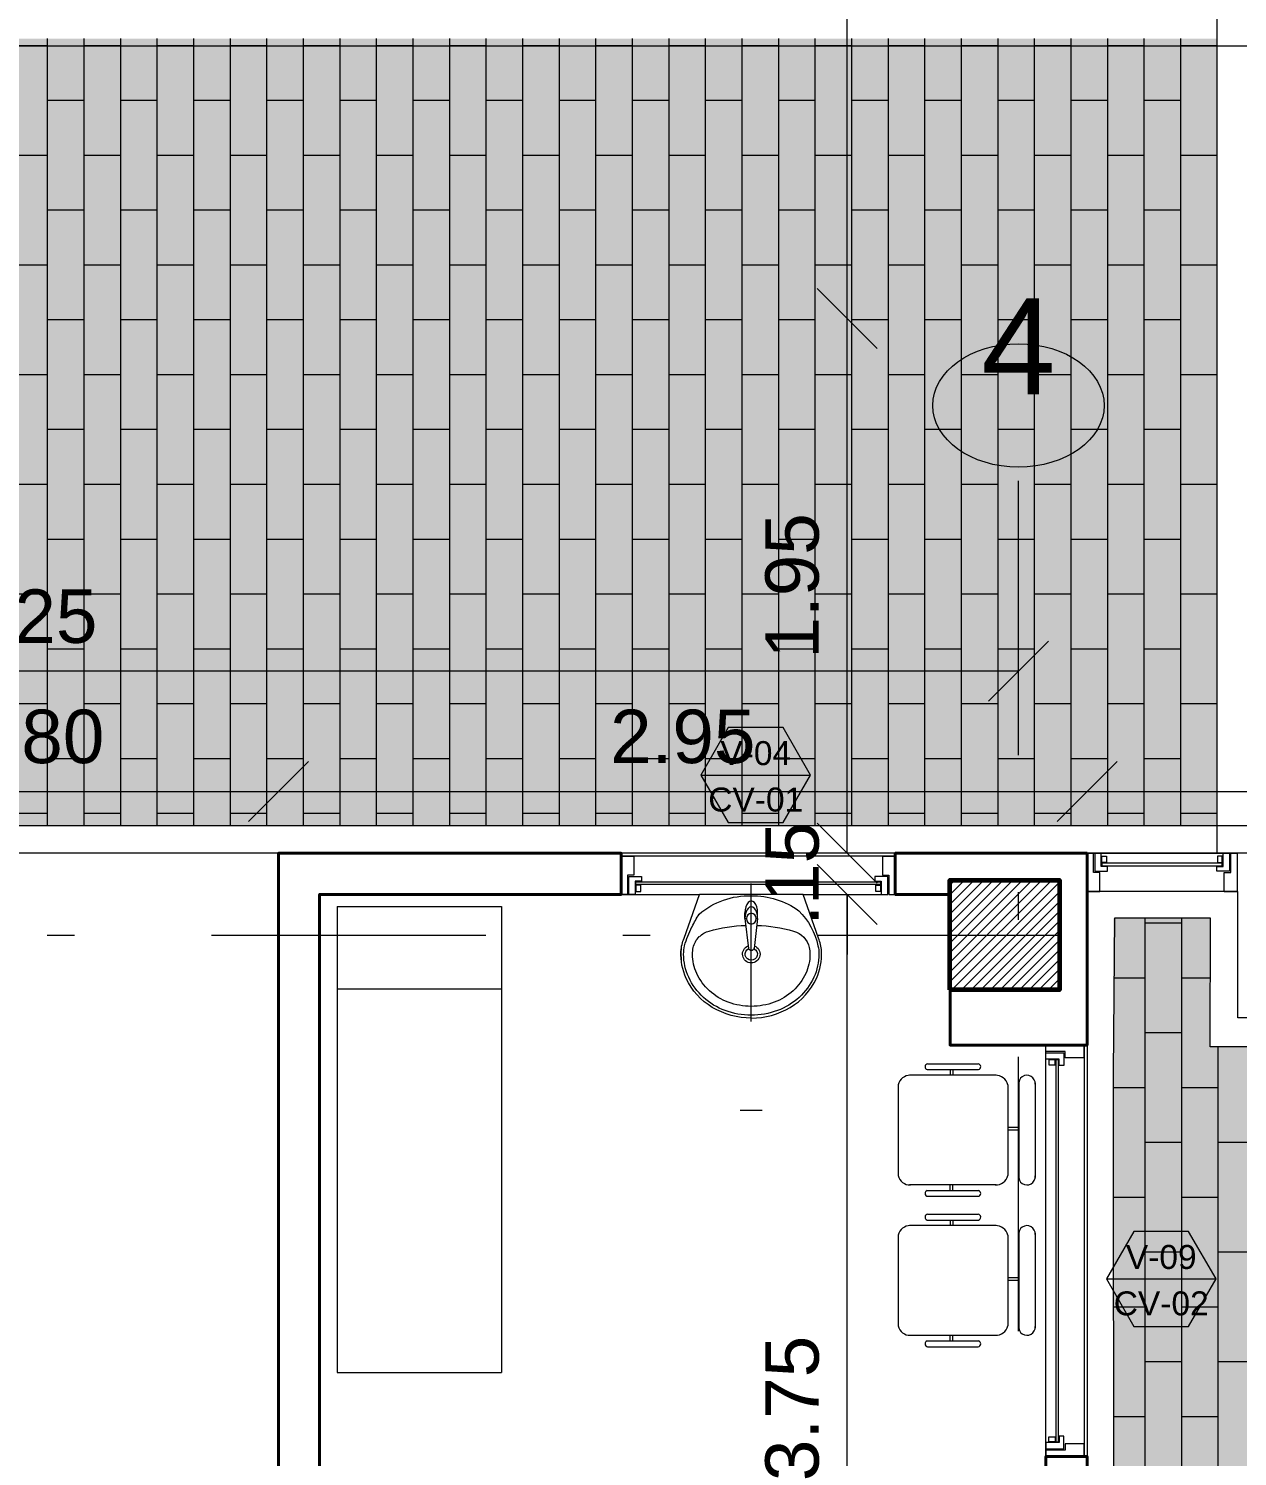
# Model space of a CAD drawing. Header units: inches. Extents: x 99003 to 99155, y 101852 to 101926.
# Drawn here: x 99027.1 to 99031.51, y 101890.86 to 101896.06 of the extents above; entities that cross this region are included whole.
import ezdxf
from ezdxf.enums import TextEntityAlignment as Align

# ---------------------------------------------------------------- set-up
doc = ezdxf.new("R2010")
doc.units = ezdxf.units.IN
doc.header["$MEASUREMENT"] = 0
doc.set_wipeout_variables(frame=1)
doc.linetypes.add('DASHDOTX2', pattern=[2, 1, -0.5, 0, -0.5])
for name, color, linetype, lineweight in [('A_CARP-MAD', 46, 'Continuous', 18), ('A_CARP-MET', 126, 'Continuous', 18), ('A_COLS', 1, 'Continuous', 60), ('A_EJES', 75, 'DASHDOTX2', 5), ('A_EJES-APAR', 75, 'DASHDOTX2', 5), ('A_MUEB', 3, 'Continuous', 15), ('A_MUEB-ACHU', 8, 'Continuous', 9), ('A_MUEB-FIJO', 3, 'Continuous', 15), ('A_MURO', 7, 'Continuous', 40), ('A_PISO-ACHU', 251, 'Continuous', 0), ('A_PISO-GRAN', 250, 'Continuous', 0), ('A_TEXT-DIM', 54, 'Continuous', 13), ('A_TEXT-IDEN', 5, 'Continuous', 18), ('A_TEXT-NOTA', 53, 'Continuous', 20), ('A_TEXT-SIMB', 195, 'Continuous', 20), ('A_VENT', 124, 'Continuous', 18)]:
    doc.layers.add(name, color=color, linetype=linetype, lineweight=lineweight)
doc.styles.add('ARIAL', font='arial.ttf')
doc.dimstyles.new('BAN_REP_1-125', dxfattribs={"dimtxt": 0.195, "dimasz": 0.2188, "dimexe": 0.15, "dimexo": 0.03, "dimgap": 0.1, "dimtad": 1, "dimzin": 4, "dimdsep": 46, "dimtxsty": 'ARIAL', "dimblk": 'OBLIQUE', "dimcen": 0.1, "dimse1": 1, "dimse2": 1, "dimclrd": 256, "dimclre": 256, "dimclrt": 256, "dimadec": 0, "dimazin": 0, "dimtfac": 1, "dimtix": 1, "dimtofl": 0, "dimtmove": 1, "dimatfit": 3, "dimldrblk": 'OPEN90', "dimfxl": 1, "dimtolj": 1, "dimtzin": 0, "dimlwd": -1, "dimlwe": -1, "dimarcsym": 0})
pattern_1 = [(90, (-108.149932, -2e-07), (-0.03125, 0.015625), [0, -0.03125])]

# ---------------------------------------------------------------- blocks, each defined once
blk = doc.blocks.new('*U122')
at = {"layer": 'A_CARP-MAD'}
blk.add_lwpolyline([(0.1397, -0.0466), (0.0701, -0.0466), (0.0701, -0.0232), (0, -0.0232), (0, 0), (0.1397, 0)], dxfattribs=at)
for points in [[(0, -0.0279), (0.0652, -0.0279), (0.0652, -0.0744), (0.0479, -0.0744), (0.0479, -0.0511), (0, -0.0511)], [(0, -0.0279), (0.0652, -0.0279), (0.0652, -0.0744), (0.0479, -0.0744), (0.0479, -0.0511), (0, -0.0511)], [(0.0333, -0.0713), (0.0333, -0.0538), (0.0104, -0.0538), (0.0104, -0.0713)], [(0, -0.5192), (0.0652, -0.5192), (0.0652, -0.4727), (0.0479, -0.4727), (0.0479, -0.496), (0, -0.496)], [(0, -0.5239), (0, -0.5471), (0.1397, -0.5471), (0.1397, -0.5006), (0.0701, -0.5006), (0.0701, -0.5239)], [(0.0333, -0.4759), (0.0333, -0.4933), (0.0104, -0.4933), (0.0104, -0.4759)]]:
    blk.add_lwpolyline(points, close=True, dxfattribs=at)
at = {"layer": 'A_CARP-MET'}
blk.add_line((0.1397, -0.0466), (0.1397, 0), dxfattribs=at)
blk.add_lwpolyline([(0.0333, -0.0713), (0.0333, -0.0538), (0.0104, -0.0538), (0.0104, -0.0713)], close=True, dxfattribs=at)
at = {"layer": 'A_VENT'}
for p, q in [((0, -0.5471), (0, 0)), ((0.1397, 0), (0.1397, -0.5471))]:
    blk.add_line(p, q, dxfattribs=at)
blk.add_lwpolyline([(0.0361, -0.0538), (0.0361, -0.4933), (0.0454, -0.4933), (0.0454, -0.0538)], close=True, dxfattribs=at)
blk = doc.blocks.new('_Oblique')
at = {"color": 0, "linetype": 'ByBlock', "lineweight": -2}
blk.add_line((-0.5, -0.5), (0.5, 0.5), dxfattribs=at)
blk = doc.blocks.new('*D218')
at = {"layer": 'A_TEXT-DIM', "transparency": 16777216}
blk.add_line((99014.4658, 101898.2324), (99034.9657, 101898.2324), dxfattribs=at)
at = {"layer": 'DEFPOINTS', "color": 0, "transparency": 16777216}
for p in [(99014.4658, 101899.5398), (99034.9657, 101898.2324), (99034.9657, 101894.1835)]:
    blk.add_point(p, dxfattribs=at)
at = {"layer": 'A_TEXT-DIM', "transparency": 16777216, "xscale": 0.2188, "yscale": 0.2188, "zscale": 0.2188, "rotation": 180}
blk.add_blockref('_Oblique', (99014.4658, 101898.2324), dxfattribs=at)
at = {"layer": 'A_TEXT-DIM', "transparency": 16777216, "xscale": 0.2188, "yscale": 0.2188, "zscale": 0.2188}
blk.add_blockref('_Oblique', (99034.9657, 101898.2324), dxfattribs=at)
at = {"layer": 'A_TEXT-DIM', "transparency": 16777216, "insert": (99024.7157, 101898.432), "char_height": 0.195, "attachment_point": 5, "style": 'ARIAL'}
blk.add_mtext('\\A1;20.50', dxfattribs=at)
blk = doc.blocks.new('_Open90')
at = {"color": 0, "linetype": 'ByBlock', "lineweight": -2}
for p, q in [((-0.5, 0.5), (0, 0)), ((0, 0), (-1, 0)), ((0, 0), (-0.5, -0.5))]:
    blk.add_line(p, q, dxfattribs=at)
blk = doc.blocks.new('*D237')
at = {"layer": 'A_TEXT-DIM', "transparency": 16777216}
blk.add_line((99026.2158, 101893.2804), (99028.0158, 101893.2804), dxfattribs=at)
at = {"layer": 'DEFPOINTS', "color": 0, "transparency": 16777216}
for p in [(99028.0158, 101893.2804), (99028.0158, 101892.9054), (99026.2158, 101892.807)]:
    blk.add_point(p, dxfattribs=at)
at = {"layer": 'A_TEXT-DIM', "transparency": 16777216, "xscale": 0.2188, "yscale": 0.2188, "zscale": 0.2188, "rotation": 180}
blk.add_blockref('_Oblique', (99026.2158, 101893.2804), dxfattribs=at)
at = {"layer": 'A_TEXT-DIM', "transparency": 16777216, "xscale": 0.2188, "yscale": 0.2188, "zscale": 0.2188}
blk.add_blockref('_Oblique', (99028.0158, 101893.2804), dxfattribs=at)
at = {"layer": 'A_TEXT-DIM', "transparency": 16777216, "insert": (99027.1158, 101893.48), "char_height": 0.195, "attachment_point": 5, "style": 'ARIAL'}
blk.add_mtext('\\A1;1.80', dxfattribs=at)
blk = doc.blocks.new('*D238')
at = {"layer": 'A_TEXT-DIM', "transparency": 16777216}
blk.add_line((99028.0158, 101893.2804), (99030.9658, 101893.2804), dxfattribs=at)
at = {"layer": 'DEFPOINTS', "color": 0, "transparency": 16777216}
for p in [(99030.9658, 101893.2804), (99028.0158, 101892.9054), (99030.9658, 101892.7152)]:
    blk.add_point(p, dxfattribs=at)
at = {"layer": 'A_TEXT-DIM', "transparency": 16777216, "xscale": 0.2188, "yscale": 0.2188, "zscale": 0.2188, "rotation": 180}
blk.add_blockref('_Oblique', (99028.0158, 101893.2804), dxfattribs=at)
at = {"layer": 'A_TEXT-DIM', "transparency": 16777216, "xscale": 0.2188, "yscale": 0.2188, "zscale": 0.2188}
blk.add_blockref('_Oblique', (99030.9658, 101893.2804), dxfattribs=at)
at = {"layer": 'A_TEXT-DIM', "transparency": 16777216, "insert": (99029.4908, 101893.48), "char_height": 0.195, "attachment_point": 5, "style": 'ARIAL'}
blk.add_mtext('\\A1;2.95', dxfattribs=at)
blk = doc.blocks.new('*D239')
at = {"layer": 'A_TEXT-DIM', "transparency": 16777216}
blk.add_line((99030.9658, 101893.2804), (99035.0657, 101893.2804), dxfattribs=at)
at = {"layer": 'DEFPOINTS', "color": 0, "transparency": 16777216}
for p in [(99035.0657, 101893.2804), (99030.9658, 101892.7152), (99035.0657, 101892.7152)]:
    blk.add_point(p, dxfattribs=at)
at = {"layer": 'A_TEXT-DIM', "transparency": 16777216, "xscale": 0.2188, "yscale": 0.2188, "zscale": 0.2188, "rotation": 180}
blk.add_blockref('_Oblique', (99030.9658, 101893.2804), dxfattribs=at)
at = {"layer": 'A_TEXT-DIM', "transparency": 16777216, "xscale": 0.2188, "yscale": 0.2188, "zscale": 0.2188}
blk.add_blockref('_Oblique', (99035.0657, 101893.2804), dxfattribs=at)
at = {"layer": 'A_TEXT-DIM', "transparency": 16777216, "insert": (99033.0157, 101893.48), "char_height": 0.195, "attachment_point": 5, "style": 'ARIAL'}
blk.add_mtext('\\A1;4.10', dxfattribs=at)
blk = doc.blocks.new('*D293')
at = {"layer": 'A_TEXT-DIM', "transparency": 16777216}
blk.add_line((99030.0904, 101889.1554), (99030.0904, 101892.9054), dxfattribs=at)
at = {"layer": 'DEFPOINTS', "color": 0, "transparency": 16777216}
for p in [(99030.0904, 101892.9054), (99030.2164, 101892.9054), (99030.2164, 101889.1554)]:
    blk.add_point(p, dxfattribs=at)
at = {"layer": 'A_TEXT-DIM', "transparency": 16777216, "xscale": 0.2188, "yscale": 0.2188, "zscale": 0.2188}
for p, rotation in [((99030.0904, 101892.9054), 90), ((99030.0904, 101889.1554), 270)]:
    blk.add_blockref('_Oblique', p, dxfattribs=dict(at, rotation=rotation))
at = {"layer": 'A_TEXT-DIM', "transparency": 16777216, "insert": (99029.8907, 101891.0304), "char_height": 0.195, "attachment_point": 5, "rotation": 90, "style": 'ARIAL'}
blk.add_mtext('\\A1;3.75', dxfattribs=at)
blk = doc.blocks.new('*D294')
at = {"layer": 'A_TEXT-DIM', "transparency": 16777216}
for p, q in [((99030.0904, 101893.0554), (99030.0904, 101893.2742)), ((99030.0904, 101892.9054), (99030.0904, 101892.6866))]:
    blk.add_line(p, q, dxfattribs=at)
at = {"layer": 'DEFPOINTS', "color": 0, "transparency": 16777216}
for p in [(99030.0904, 101893.0554), (99030.2164, 101893.0554), (99030.2164, 101892.9054)]:
    blk.add_point(p, dxfattribs=at)
at = {"layer": 'A_TEXT-DIM', "transparency": 16777216, "xscale": 0.2188, "yscale": 0.2188, "zscale": 0.2188}
for p, rotation in [((99030.0904, 101893.0554), 270), ((99030.0904, 101892.9054), 90)]:
    blk.add_blockref('_Oblique', p, dxfattribs=dict(at, rotation=rotation))
at = {"layer": 'A_TEXT-DIM', "transparency": 16777216, "insert": (99029.8908, 101892.9804), "char_height": 0.195, "attachment_point": 5, "rotation": 90, "style": 'ARIAL'}
blk.add_mtext('\\A1;.15', dxfattribs=at)
blk = doc.blocks.new('*D295')
at = {"layer": 'A_TEXT-DIM', "transparency": 16777216}
blk.add_line((99030.0904, 101893.0554), (99030.0904, 101895.0054), dxfattribs=at)
at = {"layer": 'DEFPOINTS', "color": 0, "transparency": 16777216}
for p in [(99030.0904, 101895.0054), (99030.291, 101895.0054), (99030.2164, 101893.0554)]:
    blk.add_point(p, dxfattribs=at)
at = {"layer": 'A_TEXT-DIM', "transparency": 16777216, "xscale": 0.2188, "yscale": 0.2188, "zscale": 0.2188}
for p, rotation in [((99030.0904, 101895.0054), 90), ((99030.0904, 101893.0554), 270)]:
    blk.add_blockref('_Oblique', p, dxfattribs=dict(at, rotation=rotation))
at = {"layer": 'A_TEXT-DIM', "transparency": 16777216, "insert": (99029.8908, 101894.0304), "char_height": 0.195, "attachment_point": 5, "rotation": 90, "style": 'ARIAL'}
blk.add_mtext('\\A1;1.95', dxfattribs=at)
blk = doc.blocks.new('*D296')
at = {"layer": 'A_TEXT-DIM', "transparency": 16777216}
blk.add_line((99030.0904, 101895.0054), (99030.0904, 101899.7994), dxfattribs=at)
at = {"layer": 'DEFPOINTS', "color": 0, "transparency": 16777216}
for p in [(99030.0904, 101899.7994), (99030.6007, 101899.7994), (99030.291, 101895.0054)]:
    blk.add_point(p, dxfattribs=at)
at = {"layer": 'A_TEXT-DIM', "transparency": 16777216, "xscale": 0.2188, "yscale": 0.2188, "zscale": 0.2188}
for p, rotation in [((99030.0904, 101899.7994), 90), ((99030.0904, 101895.0054), 270)]:
    blk.add_blockref('_Oblique', p, dxfattribs=dict(at, rotation=rotation))
at = {"layer": 'A_TEXT-DIM', "transparency": 16777216, "insert": (99029.8908, 101897.4024), "char_height": 0.195, "attachment_point": 5, "rotation": 90, "style": 'ARIAL'}
blk.add_mtext('\\A1;4.79', dxfattribs=at)
blk = doc.blocks.new('*D354')
at = {"layer": 'A_TEXT-DIM', "transparency": 16777216}
blk.add_line((99035.2657, 101896.4476), (99030.7155, 101896.4476), dxfattribs=at)
at = {"layer": 'DEFPOINTS', "color": 0, "transparency": 16777216}
for p in [(99030.7155, 101896.4476), (99035.2657, 101896.4476), (99030.7155, 101892.8723)]:
    blk.add_point(p, dxfattribs=at)
at = {"layer": 'A_TEXT-DIM', "transparency": 16777216, "xscale": 0.2188, "yscale": 0.2188, "zscale": 0.2188, "rotation": 180}
blk.add_blockref('_Oblique', (99030.7155, 101896.4476), dxfattribs=at)
at = {"layer": 'A_TEXT-DIM', "transparency": 16777216, "xscale": 0.2188, "yscale": 0.2188, "zscale": 0.2188}
blk.add_blockref('_Oblique', (99035.2657, 101896.4476), dxfattribs=at)
at = {"layer": 'A_TEXT-DIM', "transparency": 16777216, "insert": (99032.9906, 101896.6468), "char_height": 0.195, "attachment_point": 5, "style": 'ARIAL'}
blk.add_mtext('\\A1;4.55', dxfattribs=at)
blk = doc.blocks.new('*D355')
at = {"layer": 'A_TEXT-DIM', "transparency": 16777216}
blk.add_line((99030.7155, 101896.4476), (99023.4655, 101896.4476), dxfattribs=at)
at = {"layer": 'DEFPOINTS', "color": 0, "transparency": 16777216}
for p in [(99023.4655, 101896.4476), (99023.4655, 101892.9035), (99030.7155, 101892.8723)]:
    blk.add_point(p, dxfattribs=at)
at = {"layer": 'A_TEXT-DIM', "transparency": 16777216, "xscale": 0.2188, "yscale": 0.2188, "zscale": 0.2188, "rotation": 180}
blk.add_blockref('_Oblique', (99023.4655, 101896.4476), dxfattribs=at)
at = {"layer": 'A_TEXT-DIM', "transparency": 16777216, "xscale": 0.2188, "yscale": 0.2188, "zscale": 0.2188}
blk.add_blockref('_Oblique', (99030.7155, 101896.4476), dxfattribs=at)
at = {"layer": 'A_TEXT-DIM', "transparency": 16777216, "insert": (99027.0905, 101896.6472), "char_height": 0.195, "attachment_point": 5, "style": 'ARIAL'}
blk.add_mtext('\\A1;7.25', dxfattribs=at)
blk = doc.blocks.new('EJE')
at = {"layer": 'A_TEXT-SIMB'}
blk.add_ellipse((0, -0.225), major_axis=(-0.3125, 0), ratio=0.72, dxfattribs=at)
at = {"layer": 'A_TEXT-IDEN', "style": 'ARIAL'}
blk.add_attdef('EJE', text='', height=0.175, dxfattribs=at).set_placement((0, -0.3172), align=Align.CENTER)
blk = doc.blocks.new('*D358')
at = {"layer": 'A_TEXT-DIM', "transparency": 16777216}
blk.add_line((99030.7155, 101893.719), (99023.4657, 101893.719), dxfattribs=at)
at = {"layer": 'DEFPOINTS', "color": 0, "transparency": 16777216}
for p in [(99023.4657, 101894.2862), (99030.7155, 101894.2862), (99023.4657, 101893.719)]:
    blk.add_point(p, dxfattribs=at)
at = {"layer": 'A_TEXT-DIM', "transparency": 16777216, "xscale": 0.2188, "yscale": 0.2188, "zscale": 0.2188, "rotation": 180}
blk.add_blockref('_Oblique', (99023.4657, 101893.719), dxfattribs=at)
at = {"layer": 'A_TEXT-DIM', "transparency": 16777216, "xscale": 0.2188, "yscale": 0.2188, "zscale": 0.2188}
blk.add_blockref('_Oblique', (99030.7155, 101893.719), dxfattribs=at)
at = {"layer": 'A_TEXT-DIM', "transparency": 16777216, "insert": (99027.0906, 101893.9185), "char_height": 0.195, "attachment_point": 5, "style": 'ARIAL'}
blk.add_mtext('\\A1;7.25', dxfattribs=at)
blk = doc.blocks.new('Ventana 1.00 x 1.00')
at = {"layer": 'A_CARP-MAD'}
for points in [[(-0.4768, -0.1397), (-0.5, -0.1397), (-0.5, 0), (-0.4535, 0), (-0.4535, -0.0696), (-0.4768, -0.0696)], [(-0.4721, -0.1397), (-0.4721, -0.0745), (-0.4256, -0.0745), (-0.4256, -0.0918), (-0.4489, -0.0918), (-0.4489, -0.1397)], [(0.4721, -0.1397), (0.4721, -0.0745), (0.4255, -0.0745), (0.4255, -0.0918), (0.4489, -0.0918), (0.4489, -0.1397)], [(0.4721, -0.1397), (0.4721, -0.0745), (0.4255, -0.0745), (0.4255, -0.0918), (0.4489, -0.0918), (0.4489, -0.1397)], [(-0.4288, -0.1063), (-0.4462, -0.1063), (-0.4462, -0.1293), (-0.4288, -0.1293)], [(0.4287, -0.1063), (0.4462, -0.1063), (0.4462, -0.1293), (0.4287, -0.1293)]]:
    blk.add_lwpolyline(points, close=True, dxfattribs=at)
blk.add_lwpolyline([(0.4534, 0), (0.4534, -0.0696), (0.4767, -0.0696), (0.4767, -0.1397), (0.5, -0.1397), (0.5, 0)], dxfattribs=at)
at = {"layer": 'A_CARP-MET'}
blk.add_line((0.4534, 0), (0.5, 0), dxfattribs=at)
blk.add_lwpolyline([(0.4287, -0.1063), (0.4462, -0.1063), (0.4462, -0.1293), (0.4287, -0.1293)], close=True, dxfattribs=at)
at = {"layer": 'A_VENT'}
for p, q in [((0.5, 0), (-0.5, 0)), ((-0.5, -0.1397), (0.4489, -0.1397))]:
    blk.add_line(p, q, dxfattribs=at)
blk.add_lwpolyline([(0.4462, -0.1036), (-0.4462, -0.1036), (-0.4462, -0.0943), (0.4462, -0.0943)], close=True, dxfattribs=at)
blk = doc.blocks.new('*U74')
at = {"layer": 'A_CARP-MAD'}
blk.add_lwpolyline([(0.1397, -0.0466), (0.0701, -0.0466), (0.0701, -0.0232), (0, -0.0232), (0, 0), (0.1397, 0)], dxfattribs=at)
for points in [[(0, -0.0279), (0.0652, -0.0279), (0.0652, -0.0744), (0.0479, -0.0744), (0.0479, -0.0511), (0, -0.0511)], [(0, -0.0279), (0.0652, -0.0279), (0.0652, -0.0744), (0.0479, -0.0744), (0.0479, -0.0511), (0, -0.0511)], [(0.0333, -0.0713), (0.0333, -0.0538), (0.0104, -0.0538), (0.0104, -0.0713)], [(0, -1.4721), (0.0652, -1.4721), (0.0652, -1.4256), (0.0479, -1.4256), (0.0479, -1.4489), (0, -1.4489)], [(0, -1.4768), (0, -1.5), (0.1397, -1.5), (0.1397, -1.4534), (0.0701, -1.4534), (0.0701, -1.4768)], [(0.0333, -1.4287), (0.0333, -1.4462), (0.0104, -1.4462), (0.0104, -1.4287)]]:
    blk.add_lwpolyline(points, close=True, dxfattribs=at)
at = {"layer": 'A_CARP-MET'}
blk.add_line((0.1397, -0.0466), (0.1397, 0), dxfattribs=at)
blk.add_lwpolyline([(0.0333, -0.0713), (0.0333, -0.0538), (0.0104, -0.0538), (0.0104, -0.0713)], close=True, dxfattribs=at)
at = {"layer": 'A_VENT'}
for p, q in [((0, -1.5), (0, 0)), ((0.1397, 0), (0.1397, -1.5))]:
    blk.add_line(p, q, dxfattribs=at)
blk.add_lwpolyline([(0.0361, -0.0538), (0.0361, -1.4462), (0.0454, -1.4462), (0.0454, -0.0538)], close=True, dxfattribs=at)
blk = doc.blocks.new('DETALLE DE VENTANA')
at = {"layer": 'A_TEXT-IDEN'}
blk.add_line((-0.2, 0), (0.2, 0), dxfattribs=at)
blk.add_line((-0.2, 0), (0.2, 0), dxfattribs=at)
blk.add_lwpolyline([(-0.1, 0.1732), (-0.2, 0), (-0.1, -0.1732), (0.1, -0.1732), (0.2, 0), (0.1, 0.1732)], close=True, dxfattribs=at)
at = {"layer": 'A_TEXT-NOTA', "linetype": 'Continuous', "style": 'ARIAL'}
for tag, p in [('#_VENTANA', (0, 0.0361)), ('DETALLE#', (0, -0.1331))]:
    blk.add_attdef(tag, text='', height=0.0875, dxfattribs=at).set_placement(p, align=Align.CENTER)
blk = doc.blocks.new('camilla')
at = {"layer": 'A_MUEB-FIJO'}
for p, q in [((99028.8658, 101892.8054), (99028.2658, 101892.8054)), ((99028.2658, 101891.1054), (99028.2658, 101892.8054)), ((99028.8658, 101891.1054), (99028.8658, 101892.8054)), ((99028.8658, 101891.4054), (99028.2658, 101891.4054)), ((99028.8658, 101891.1054), (99028.2658, 101891.1054))]:
    blk.add_line(p, q, dxfattribs=at)
blk = doc.blocks.new('griferia lavamanos planta')
at = {"layer": 'A_MUEB-FIJO'}
for p, q in [((-0.0092, 0.0076), (-0.0305, 0.0076)), ((-0.0092, 0.0076), (-0.0092, 0.0021)), ((-0.0092, 0.0076), (0.0994, -0.0055)), ((-0.0092, -0.0389), (-0.0306, -0.0389)), ((-0.0092, -0.0389), (0.0994, -0.0258)), ((-0.0092, -0.0334), (-0.0092, -0.0389))]:
    blk.add_line(p, q, dxfattribs=at)
blk.add_arc((0.0965, -0.0157), 0.0105, 285.8239, 74.1761, dxfattribs=at)
at = {"layer": 'A_MUEB-FIJO', "extrusion": (0, 0, -1)}
for centre in [(-0.0305, -0.0157), (-0.0092, -0.0157)]:
    blk.add_ellipse(centre, major_axis=(-0.0433, 0), ratio=0.536655, start_param=4.711716, end_param=7.854654, dxfattribs=at)
at = {"layer": 'A_MUEB-FIJO'}
blk.add_ellipse((-0.0092, -0.0157), major_axis=(-0.0196, 0), ratio=0.90251, dxfattribs=at)
blk = doc.blocks.new('lavamanos fluxometro NUEVO de colgar')
at = {"layer": 'A_EJES-APAR'}
blk.add_line((0, -0.5529), (0, -0.0503), dxfattribs=at)
at = {"layer": 'A_MUEB-ACHU'}
for points in [[(-0.0201, -0.2028, 0.058386), (-0.1541, -0.2233, 0.279321), (-0.2116, -0.2839, 0.053416), (-0.2142, -0.3078, 0.107904), (-0.1987, -0.3784, 0.101905), (-0.1526, -0.4413, 0.094429), (-0.0841, -0.483, 0.089747), (0, -0.4982, 0.089747), (0.0841, -0.483, 0.094429), (0.1526, -0.4413, 0.101905), (0.1987, -0.3784, 0.107904), (0.2142, -0.3078, 0.053416), (0.2116, -0.2839, 0.145409), (0.1895, -0.2437)], [(0.1889, -0.2442, 0.14211), (0.154, -0.2233, 0.058332), (0.0201, -0.2028, 0.058332)]]:
    blk.add_lwpolyline(points, format="xyb", dxfattribs=at)
for radius, start, end in [(0.0319, 110.263, 69.737), (0.0223, 116.1236, 63.8764)]:
    blk.add_arc((0, -0.3078), radius, start, end, dxfattribs=at)
at = {"layer": 'A_MUEB-FIJO'}
for p, q in [((-0.2447, -0.2491), (-0.1889, -0.0896)), ((0.2447, -0.2491), (0.1889, -0.0896))]:
    blk.add_line(p, q, dxfattribs=at)
for points in [[(0, -0.0951, 0.167625), (-0.1736, -0.1497, 0.142025), (-0.2434, -0.277, 0.053416), (-0.2467, -0.3078, 0.107904), (-0.2283, -0.392, 0.101905), (-0.1744, -0.4655, 0.094429), (-0.0955, -0.5134, 0.089747), (0, -0.5307, 0.089747), (0.0955, -0.5134, 0.094429), (0.1744, -0.4655, 0.101905), (0.2283, -0.392, 0.107904), (0.2467, -0.3078, 0.053416), (0.2434, -0.277, 0.041696), (0.2163, -0.2078)], [(0.2162, -0.2078, 0.023881), (0.1902, -0.1618, 0.186733), (0, -0.0951, 0.164325)], [(0, -0.5407, -0.135313), (-0.1423, -0.5018, -0.151013), (-0.2374, -0.3962, -0.120701), (-0.2564, -0.2976, -0.085647), (-0.2447, -0.2491)], [(0, -0.5407, 0.135313), (0.1423, -0.5018, 0.151013), (0.2374, -0.3962, 0.120701), (0.2564, -0.2976, 0.085647), (0.2447, -0.2491)]]:
    blk.add_lwpolyline(points, format="xyb", dxfattribs=at)
blk.add_lwpolyline([(-0.1889, -0.0896), (0.1889, -0.0896)], dxfattribs=at)
at = {"layer": 'A_COLS', "rotation": 270}
blk.add_blockref('griferia lavamanos planta', (0.0157, -0.1875), dxfattribs=at)
blk = doc.blocks.new('*U117')
at = {"layer": 'A_PISO-ACHU'}
blk.add_line((-0.1588, 0), (-0.2391, 0), dxfattribs=at)
blk.add_wipeout([(-0.3879, 0.7874), (-0.01, 0.7874), (0.0458, 0.6279), (0.0556, 0.5945), (0.0556, 0.5391), (0.0435, 0.4929), (0.0245, 0.455), (0.0009, 0.4231), (-0.0217, 0.4006), (-0.0627, 0.3717), (-0.1018, 0.3537), (-0.1578, 0.3393), (-0.1892, 0.3365), (-0.1985, 0.3363), (-0.2467, 0.3404), (-0.2869, 0.3504), (-0.3264, 0.367), (-0.3481, 0.3795), (-0.3868, 0.4104), (-0.4078, 0.434), (-0.4299, 0.4679), (-0.45, 0.5205), (-0.4554, 0.5606), (-0.4533, 0.5961), (-0.4466, 0.6207), (-0.4268, 0.6762), (-0.4189, 0.6989)]).dxf.layer = 'A_MUEB-FIJO'
at = {"layer": 'A_MUEB-FIJO', "rotation": 359.999999999987}
blk.add_blockref('lavamanos fluxometro NUEVO de colgar', (-0.199, 0.877), dxfattribs=at)
blk = doc.blocks.new('Silla7')
for p, q in [((0.3936, 0.2205), (0.2064, 0.2205)), ((0.392, 0.2414), (0.208, 0.2414)), ((0.3, 0.2205), (0.3, 0.2)), ((0.31, 0.2205), (0.31, 0.2)), ((0, -0.1724), (0, 0.1724)), ((0.06, -0.174), (0.06, 0.174)), ((0.1, -0.1656), (0.1, 0.1656)), ((0.1422, 0.2), (0.4578, 0.2)), ((0.5, -0.1656), (0.5, 0.1656)), ((0.06, 0), (0.1, 0)), ((0.06, -0.01), (0.1, -0.01)), ((0.1422, -0.2), (0.4578, -0.2)), ((0.3, -0.2205), (0.3, -0.2)), ((0.31, -0.2205), (0.31, -0.2)), ((0.3936, -0.2205), (0.2064, -0.2205)), ((0.392, -0.2414), (0.208, -0.2414))]:
    blk.add_line(p, q)
for centre, radius, start, end in [((0.2089, 0.2308), 0.0106, 95.194, 256.2053), ((0.3911, 0.2308), 0.0106, 283.7947, 84.806), ((0.0301, 0.1698), 0.0302, 352.0545, 184.9417), ((0.1437, 0.155), 0.045, 88.0008, 166.4156), ((0.4563, 0.155), 0.045, 13.5844, 91.9992), ((0.0301, -0.1698), 0.0302, 175.0583, 7.9455), ((0.1437, -0.155), 0.045, 193.5844, 271.9992), ((0.4563, -0.155), 0.045, 268.0008, 346.4156), ((0.2089, -0.2308), 0.0106, 103.7947, 264.806), ((0.3911, -0.2308), 0.0106, 275.194, 76.2053)]:
    blk.add_arc(centre, radius, start, end)

msp = doc.modelspace()

# ---------------------------------------------------------------- hatches: boundary and pattern name
at = {"layer": 'A_PISO-ACHU'}
h = msp.add_hatch(dxfattribs=at)
h.set_pattern_fill('ANSI31', color=256, scale=0.2)
h.set_pattern_definition([(45, (0, -2e-07), (-0.0176776695297, 0.0176776695297), [])])
h.paths.add_polyline_path([(99030.8655, 101892.5574), (99030.8649, 101892.9574), (99030.465, 101892.9574), (99030.4656, 101892.5574)])
at = {"layer": 'A_PISO-GRAN'}
h = msp.add_hatch(dxfattribs=at)
h.set_pattern_fill('AR-BRSTD', color=256, scale=0.05, angle=90)
h.set_pattern_definition([(90, (-108.14993, -2e-07), (-0.13335, 8e-18), []), (180, (-108.14993, -2e-07), (-0.13335, -0.2), [0.13335, -0.13335])])
h.paths.add_polyline_path([(99031.4408, 101896.0266), (99023.6158, 101896.0266), (99023.6158, 101893.1554), (99031.4408, 101893.1554)])
h = msp.add_hatch(dxfattribs=at)
h.set_pattern_fill('DOTS', color=33, scale=0.5, angle=90)
h.set_pattern_definition(pattern_1)
h.paths.add_polyline_path([(99031.4408, 101896.0266), (99023.6158, 101896.0266), (99023.6158, 101893.1554), (99031.4408, 101893.1554)])
h = msp.add_hatch(dxfattribs=at)
h.set_pattern_fill('AR-BRSTD', color=256, scale=0.05, angle=90)
h.paths.add_polyline_path([(99034.9657, 101892.8163), (99034.6157, 101892.8163), (99034.6157, 101892.3554), (99033.7657, 101892.3554), (99033.7658, 101893.0554), (99032.2658, 101893.0554), (99032.2657, 101892.3496), (99031.415, 101892.3496), (99031.4157, 101892.8185), (99031.0613, 101892.8185), (99031.0658, 101888.9507), (99034.9657, 101888.9507)])
h = msp.add_hatch(dxfattribs=at)
h.set_pattern_fill('DOTS', color=33, scale=0.5, angle=90)
h.set_pattern_definition(pattern_1)
h.paths.add_polyline_path([(99034.9657, 101892.8163), (99034.6157, 101892.8163), (99034.6157, 101892.3554), (99033.7657, 101892.3554), (99033.7658, 101893.0554), (99032.2658, 101893.0554), (99032.2657, 101892.3496), (99031.415, 101892.3495), (99031.4157, 101892.8185), (99031.0613, 101892.8185), (99031.0658, 101888.9507), (99034.9657, 101888.9507)])

# ---------------------------------------------------------------- linework, layer by layer
at = {"layer": 'A_COLS'}
msp.add_lwpolyline([(99030.465, 101892.5574), (99030.465, 101892.9574), (99030.865, 101892.9574), (99030.865, 101892.5574)], close=True, dxfattribs=at)
at = {"layer": 'A_EJES'}
for p, q in [((99030.7155, 101882.9129), (99030.7155, 101894.4633)), ((99030.8719, 101892.7554), (99006.0573, 101892.7554))]:
    msp.add_line(p, q, dxfattribs=at)
at = {"layer": 'A_MURO'}
for points in [[(99028.1658, 101890.1554), (99028.1658, 101892.9054), (99029.2663, 101892.9054), (99029.2663, 101893.0554), (99028.0158, 101893.0554), (99028.0158, 101890.1554)], [(99030.9658, 101893.0554), (99030.2663, 101893.0554), (99030.2663, 101892.9054), (99030.4658, 101892.9054)], [(99030.9658, 101893.0554), (99030.9658, 101892.3554), (99030.4658, 101892.3554), (99030.4658, 101892.9054)], [(99030.8158, 101889.1554), (99030.8158, 101890.8554), (99030.9658, 101890.8554), (99030.9658, 101887.4554)]]:
    msp.add_lwpolyline(points, dxfattribs=at)
at = {"layer": 'A_PISO-GRAN'}
msp.add_line((99028.0158, 101893.0554), (99026.2158, 101893.0554), dxfattribs=at)
msp.add_line((99028.0158, 101893.0554), (99026.2158, 101893.0554), dxfattribs=at)
at = {"layer": 'A_PISO-GRAN', "ltscale": 0.333}
for points in [[(99043.3409, 101896.4476), (99043.3409, 101895.9994), (99035.0657, 101895.9993), (99035.0657, 101893.2054), (99034.6157, 101893.2054), (99034.6157, 101893.0554), (99016.6158, 101893.0554), (99016.6158, 101892.0054), (99014.7158, 101892.0054), (99014.7158, 101893.0554), (99011.2158, 101893.0554), (99011.2158, 101898.7494)], [(99034.9657, 101896.0993), (99034.9657, 101893.2054), (99034.6157, 101893.2054), (99034.6157, 101893.1554), (99016.5158, 101893.1554), (99016.5158, 101892.1054), (99014.8158, 101892.1054), (99014.8158, 101893.1554), (99011.3158, 101893.1554), (99011.3158, 101898.6494)], [(99031.4408, 101893.0554), (99031.4408, 101898.6494)], [(99034.9657, 101895.9993), (99011.2158, 101895.9993)], [(99035.0157, 101892.9158), (99034.5157, 101892.9158), (99034.5157, 101892.4554), (99033.8657, 101892.4554), (99033.8657, 101892.9144), (99032.1657, 101892.9158), (99032.1657, 101892.4553), (99031.5157, 101892.4553), (99031.5157, 101892.9156), (99030.9658, 101892.9156), (99030.9658, 101892.3554), (99030.9658, 101884.9054), (99035.0657, 101884.9054), (99035.0657, 101892.5554)]]:
    msp.add_lwpolyline(points, dxfattribs=at)
msp.add_lwpolyline([(99034.9657, 101892.8163), (99034.6157, 101892.8163), (99034.6157, 101892.3554), (99033.7657, 101892.3554), (99033.7657, 101892.9144), (99032.2657, 101892.9157), (99032.2657, 101892.3496), (99031.415, 101892.3496), (99031.4157, 101892.8185), (99031.0658, 101892.8185), (99031.0613, 101892.2567), (99031.0658, 101885.0054), (99034.9657, 101885.0054)], close=True, dxfattribs=at)

# ---------------------------------------------------------------- block references
ref = msp.add_blockref('EJE', (99030.7155, 101894.9133))
ref.add_attrib('EJE', '4', dxfattribs={"layer": 'A_TEXT-IDEN', "height": 0.35, "style": 'ARIAL'}).set_placement((99030.7155, 101894.7289), align=Align.CENTER)
at = {"color": 1}
for p, values in [((99029.7571, 101893.3405), {'DETALLE#': 'CV-01', '#_VENTANA': 'V-04'}), ((99031.2362, 101891.503), {'DETALLE#': 'CV-02', '#_VENTANA': 'V-09'})]:
    msp.add_blockref('DETALLE DE VENTANA', p, dxfattribs=at).add_auto_attribs(values)
at = {"layer": 'A_MUEB', "extrusion": (0, 0, -1), "xscale": -1, "zscale": -1, "rotation": 180}
for p in [(-99030.7763, 101892.0455), (-99030.7763, 101891.4971)]:
    msp.add_blockref('Silla7', p, dxfattribs=at)
at = {"layer": 'A_MURO', "rotation": 180.0000000026003}
msp.add_blockref('camilla', (198057.0957, 203783.9666), dxfattribs=at)
at = {"layer": 'A_PISO-GRAN'}
msp.add_blockref('Ventana 1.00 x 1.00', (99029.7663, 101893.0451), dxfattribs=at)
at = {"layer": 'A_VENT', "rotation": 270}
msp.add_blockref('*U122', (99031.5129, 101893.0553), dxfattribs=at)
at = {"layer": 'A_VENT'}
msp.add_blockref('*U74', (99030.8158, 101892.3554), dxfattribs=at)

# ---------------------------------------------------------------- dimensions: what is measured, and where the dimension line sits
at = {"layer": 'A_TEXT-DIM'}
for base, p1, p2, picture, middle in [((99030.0904, 101899.7994), (99030.291, 101895.0054), (99030.6007, 101899.7994), '*D296', (99029.8908, 101897.4024)), ((99030.0904, 101895.0054), (99030.2164, 101893.0554), (99030.291, 101895.0054), '*D295', (99029.8908, 101894.0304)), ((99030.0904, 101893.0554), (99030.2164, 101892.9054), (99030.2164, 101893.0554), '*D294', (99029.8908, 101892.9804)), ((99030.0904, 101892.9054), (99030.2164, 101889.1554), (99030.2164, 101892.9054), '*D293', (99029.8907, 101891.0304))]:
    dim = msp.add_linear_dim(base=base, p1=p1, p2=p2, angle=90, dimstyle='BAN_REP_1-125', dxfattribs=at)
    dim.commit()
    dim.dimension.update_dxf_attribs({"geometry": picture, "text_midpoint": middle})
for base, p1, p2, picture, middle in [((99034.9657, 101898.2324), (99014.4658, 101899.5398), (99034.9657, 101894.1835), '*D218', (99024.7157, 101898.432)), ((99023.4655, 101896.4476), (99030.7155, 101892.8723), (99023.4655, 101892.9035), '*D355', (99027.0905, 101896.6472)), ((99030.7155, 101896.4476), (99035.2657, 101896.4476), (99030.7155, 101892.8723), '*D354', (99032.9906, 101896.6468)), ((99023.4657, 101893.719), (99030.7155, 101894.2862), (99023.4657, 101894.2862), '*D358', (99027.0906, 101893.9185)), ((99028.0158, 101893.2804), (99026.2158, 101892.807), (99028.0158, 101892.9054), '*D237', (99027.1158, 101893.48)), ((99030.9658, 101893.2804), (99028.0158, 101892.9054), (99030.9658, 101892.7152), '*D238', (99029.4908, 101893.48)), ((99035.0657, 101893.2804), (99030.9658, 101892.7152), (99035.0657, 101892.7152), '*D239', (99033.0157, 101893.48))]:
    dim = msp.add_linear_dim(base=base, p1=p1, p2=p2, dimstyle='BAN_REP_1-125', dxfattribs=at)
    dim.commit()
    dim.dimension.update_dxf_attribs({"geometry": picture, "text_midpoint": middle})

# ---------------------------------------------------------------- next in the draw order: block references
at = {"xscale": -1}
msp.add_blockref('*U117', (99029.5418, 101892.118), dxfattribs=at)

doc.saveas('drawing.dxf')
